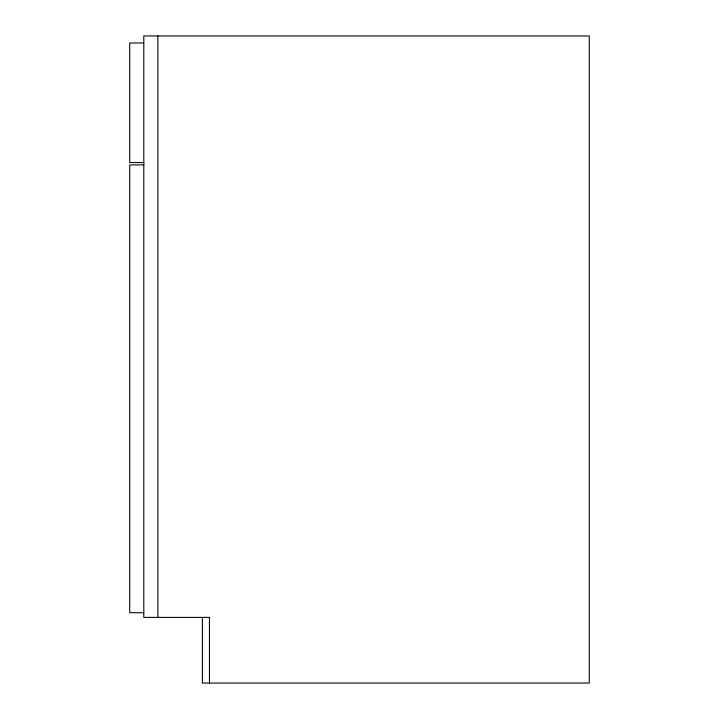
<?xml version="1.0" encoding="UTF-8"?>
<svg xmlns="http://www.w3.org/2000/svg" width="719" height="719" viewBox="0 0 719 719"><rect width="100%" height="100%" fill="white"/><g stroke="black" fill="none" stroke-linecap="round" stroke-linejoin="round"><path stroke-width="1.08" d="M143.8 42.987L129.735 42.987L129.735 162.557L143.8 162.557M143.8 164.903L129.735 164.903L129.735 612.714L143.8 612.714M209.445 683.05L209.445 617.405L143.8 617.405L143.8 35.95L589.265 35.95L589.265 683.05L202.416 683.05L202.416 617.405M157.865 35.95L157.865 617.405"/></g></svg>
